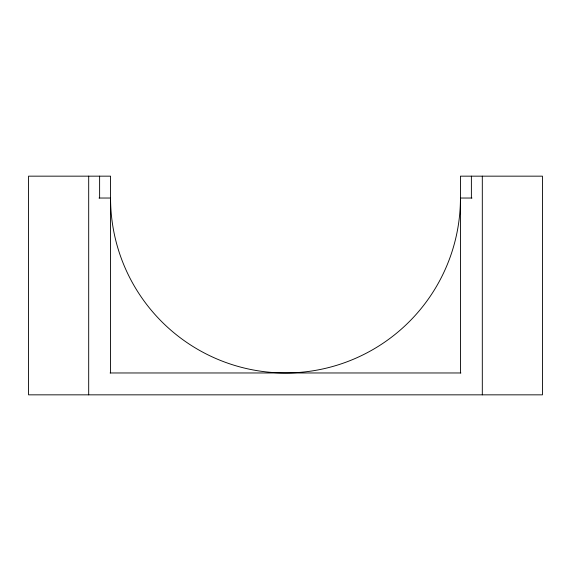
<?xml version="1.0" encoding="UTF-8"?>
<svg xmlns="http://www.w3.org/2000/svg" width="571" height="571" viewBox="0 0 571 571"><rect width="100%" height="100%" fill="white"/><g stroke="black" fill="none" stroke-linecap="round" stroke-linejoin="round"><path stroke-width="0.86" d="M99.004 198.03L110.553 198.03A174.947 174.947 0 0 0 285.5 372.97A174.947 174.947 0 0 0 460.447 198.03L471.996 198.03M110.082 372.97L460.918 372.97M482.309 176.161L482.309 394.839M471.382 176.161L471.382 198.03M460.447 372.97L460.447 176.161L542.45 176.161L542.45 394.839L28.55 394.839L28.55 176.161L110.553 176.161L110.553 372.97M99.618 176.161L99.618 198.03M88.691 176.161L88.691 394.839"/></g></svg>
